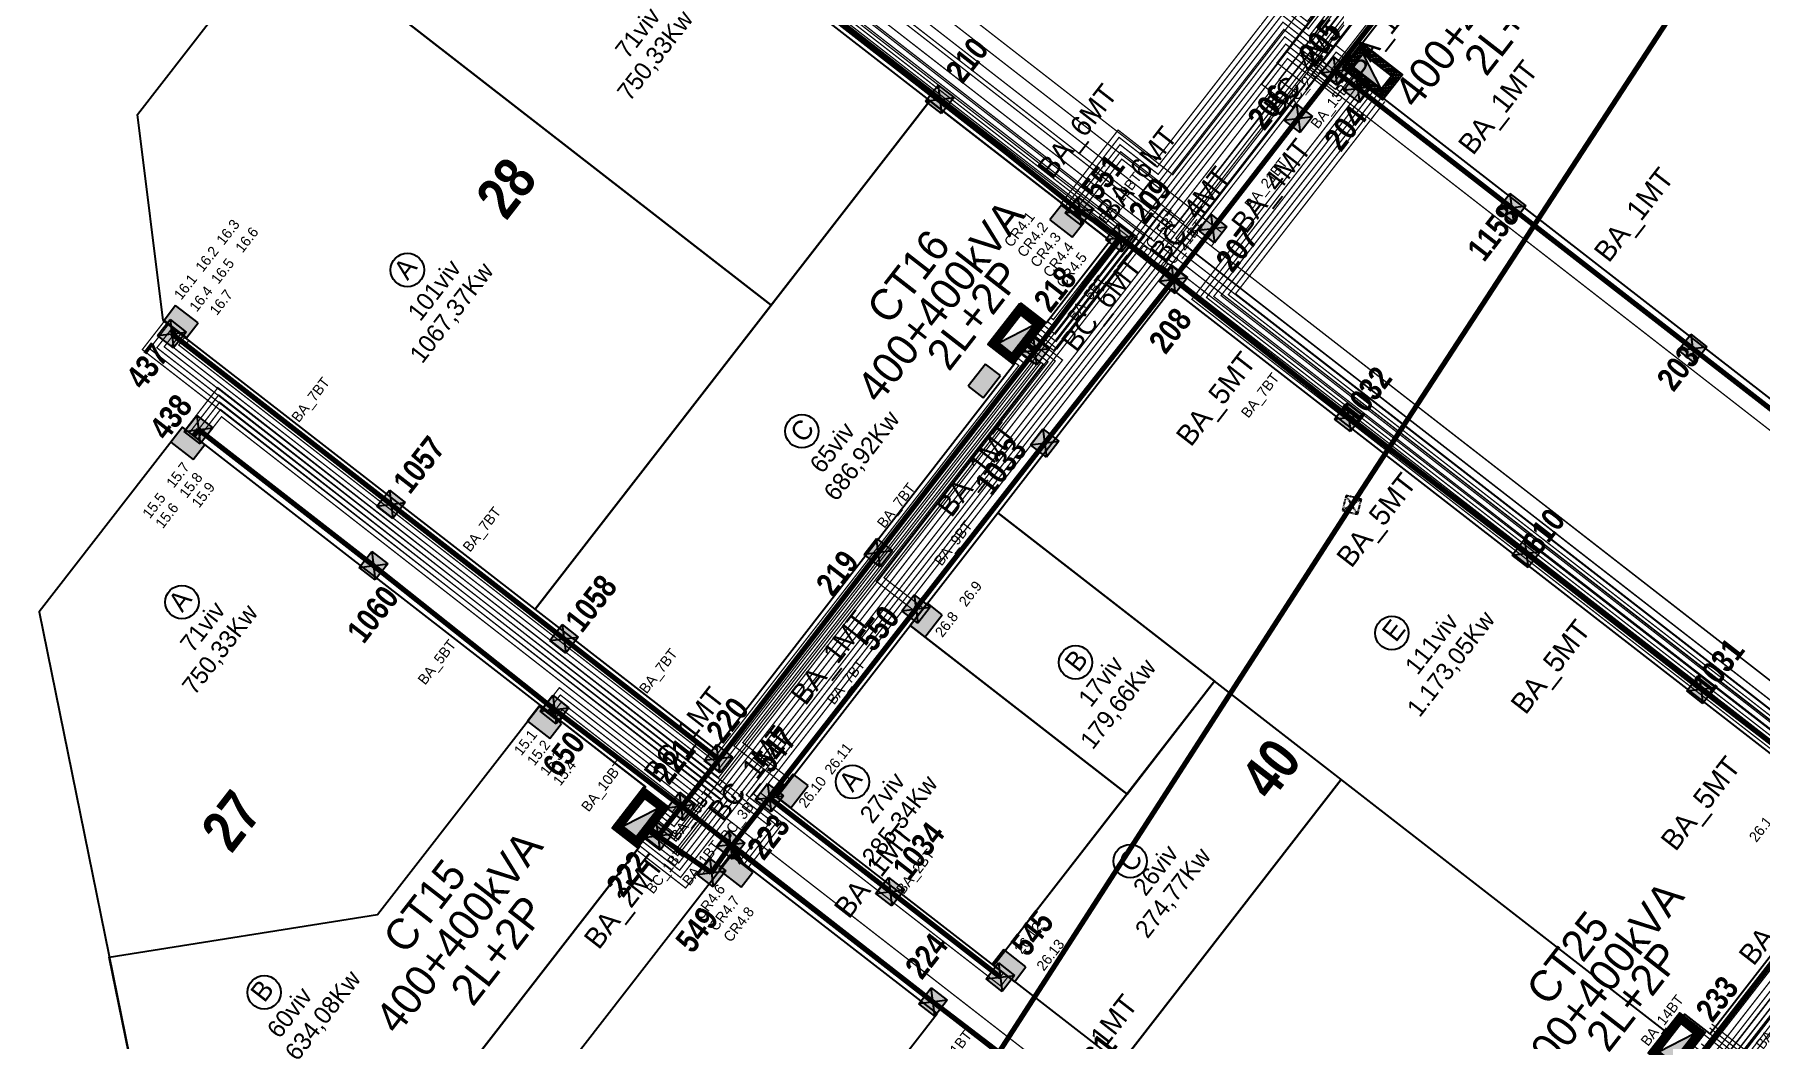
# Model space of a CAD drawing. Header units: metres. Extents: x 750363 to 753809, y 4417932 to 4421953.
# Drawn here: x 752483 to 752815.5, y 4419870.3 to 4420063.9 of the extents above; entities that cross this region are included whole.
import ezdxf
from ezdxf.enums import TextEntityAlignment as Align

# ---------------------------------------------------------------- set-up
doc = ezdxf.new("R2010")
doc.units = ezdxf.units.M
for name, pattern in [('RAYITAS', [0.375, 0.25, -0.125]), ('TRAZO_Y_PUNTO', [25.4, 12.7, -6.35, 0, -6.35]), ('TRAZOS2', [9.525, 6.35, -3.175]), ('VALS2', [1.25, 0.625, -0.125, 0.125, -0.125, 0.125, -0.125])]:
    doc.linetypes.add(name, pattern=pattern)
for name, color, linetype in [('----1-verde oscuro', 104, 'Continuous'), ('----AMARILLO', 2, 'Continuous'), ('----CIANO', 150, 'Continuous'), ('--norte h4', 7, 'TRAZOS2'), ('0-LAMT_EXISTENTE', 20, 'VALS2'), ('0-MANZANAS', 10, 'Continuous'), ('0-REPARCELACION', 5, 'Continuous'), ('1-ANILLO-MT', 40, 'Continuous'), ('1-CONEXIÓN S.T.', 7, 'Continuous'), ('1-CT', 2, 'TRAZOS2'), ('1-CT-TXT', 3, 'TRAZOS2'), ('1-DESVIO-LINEA EXISTENTE', 210, 'Continuous'), ('1-LINEAS-MT', 7, 'Continuous'), ('2-ARQUETAS-CRUCE', 10, 'Continuous'), ('2-ARQUETAS-PASO', 170, 'Continuous'), ('2-ARQUETAS-TRAFO', 7, 'Continuous'), ('2-CARGAS-BT', 7, 'Continuous'), ('2-HORNACINAS', 7, 'Continuous'), ('2-HORNACINAS-TXT-SIMPLE', 2, 'Continuous'), ('2-LINEAS-BT', 10, 'Continuous'), ('2-TEXTO ZANJA-BT', 7, 'Continuous'), ('2-TEXTO ZANJA-MT', 7, 'Continuous'), ('2-TEXTO-ARQUETA-MT', 7, 'Continuous'), ('2-ZANJAS-BT', 170, 'Continuous'), ('2-ZANJAS-MT', 10, 'Continuous'), ('2-ZANJAS-MT-BT', 82, 'Continuous')]:
    doc.layers.add(name, color=color, linetype=linetype)
doc.styles.add('Century', font='GOTHIC.TTF')
doc.styles.add('Century_1_1000', font='GOTHIC.TTF', dxfattribs={"height": 2})
doc.styles.add('Century_1_2000', font='GOTHIC.TTF', dxfattribs={"height": 4})
doc.styles.add('Century_1_2500', font='GOTHIC.TTF', dxfattribs={"height": 6})
doc.styles.add('Urbanismo_1_1000', font='swisscb.ttf', dxfattribs={"height": 3})
doc.styles.add('Urbanismo_1_2500', font='swisscb.ttf', dxfattribs={"height": 8})

# ---------------------------------------------------------------- blocks, each defined once
blk = doc.blocks.new('ct')
at = {"linetype": 'Continuous'}
h = blk.add_hatch(dxfattribs=at)
h.set_pattern_fill('ANSI31', color=253, scale=0.1, angle=-142.1201, style=0)
h.set_pattern_definition([(45, (0, -5e-10), (-0.2245064, 0.2245064), [])])
h.paths.add_polyline_path([(-1183.13, 162.26), (-1193.03, 162.26), (-1193.03, 156.06), (-1183.13, 156.06)])
h.paths.add_polyline_path([(-1184.63, 160.76), (-1184.63, 157.56), (-1191.53, 157.56), (-1191.53, 160.76)], flags=16)
blk.add_hatch(color=80, dxfattribs=at).paths.add_polyline_path([(-1191.53, 160.76), (-1191.53, 157.56), (-1184.63, 157.56)])
at = {"color": 80, "linetype": 'Continuous'}
blk.add_line((-1184.63, 157.56), (-1191.53, 160.76), dxfattribs=at)
at = {"color": 5, "linetype": 'Continuous'}
blk.add_lwpolyline([(-1193.03, 156.06), (-1183.13, 156.06), (-1183.13, 162.26), (-1193.03, 162.26)], close=True, dxfattribs=at)
at = {"color": 6, "linetype": 'Continuous'}
blk.add_lwpolyline([(-1191.53, 157.56), (-1184.63, 157.56), (-1184.63, 160.76), (-1191.53, 160.76)], close=True, dxfattribs=at)
blk = doc.blocks.new('PM')
at = {"color": 192}
for p, q in [((1.5, 1.5), (-1.5, -1.5)), ((-1.5, 1.5), (1.5, -1.5))]:
    blk.add_line(p, q, dxfattribs=at)
blk.add_lwpolyline([(-1.5, -1.5), (1.5, -1.5), (1.5, 1.5), (-1.5, 1.5)], close=True, dxfattribs=at)
blk = doc.blocks.new('HORNACINA')
at = {"layer": '--norte h4'}
blk.add_hatch(color=141, dxfattribs=at).paths.add_polyline_path([(-3.63, 2.72), (-3.63, -2.72), (0, -2.72), (0, 2.72)])
at = {"layer": '--norte h4', "color": 5}
blk.add_lwpolyline([(-3.63, 2.72), (-3.63, -2.72), (0, -2.72), (0, 2.72)], close=True, dxfattribs=at)
blk = doc.blocks.new('Arqueta 001')
h = blk.add_hatch(color=255)
h.dxf.hatch_style = 1
h.paths.add_polyline_path([(-1.95, 1.95), (0, 0), (1.95, 1.95)])
h.paths.add_polyline_path([(0, 0), (-1.95, -1.95), (1.95, -1.95)])
h = blk.add_hatch(color=256)
h.dxf.hatch_style = 1
h.paths.add_polyline_path([(0, 0), (-1.95, 1.95), (-1.95, -1.95)])
h.paths.add_polyline_path([(1.95, -1.95), (1.95, 1.95), (0, 0)])
h = blk.add_hatch(color=256)
h.dxf.hatch_style = 1
h.paths.add_polyline_path([(1.95, 1.95), (-1.95, 1.95), (0, 0)])
h.paths.add_polyline_path([(0, 0), (-1.95, -1.95), (1.95, -1.95)])
for p, q in [((-1.95, 1.95), (1.95, 1.95)), ((-1.95, -1.95), (-1.95, 1.95)), ((-1.95, 1.95), (1.95, -1.95)), ((1.95, 1.95), (-1.95, -1.95)), ((1.95, 1.95), (1.95, -1.95)), ((1.95, -1.95), (-1.95, -1.95))]:
    blk.add_line(p, q)

msp = doc.modelspace()

# ---------------------------------------------------------------- linework, layer by layer
at = {"layer": '----1-verde oscuro', "const_width": 0.25, "elevation": 1.34}
msp.add_lwpolyline([(752804.11, 4419869.45), (752804.88, 4419868.85), (752867.15, 4419948.92), (752729.07, 4420056.29), (752837.75, 4420196.05), (752842.12, 4420192.66), (752840.53, 4420190.62)], dxfattribs=at)
at = {"layer": '----1-verde oscuro', "elevation": 1.34}
for points in [[(752839.67, 4420191.28, 0.25, 0.25, 0), (752840.28, 4420192.07, 0.25, 0.25, 0), (752838.72, 4420193.27, 0.25, 0.25, 0), (752732.84, 4420057.11, 0.25, 0.25, 0), (752737.22, 4420053.7, 0.25, 0.25, 0), (752738.63, 4420055.51, 0, 0, 0)], [(752870.32, 4419954.59, 0.25, 0.25, 0), (752871.08, 4419954, 0.25, 0.25, 0), (752868.95, 4419951.27, 0.25, 0.25, 0), (752738.86, 4420052.43, 0.25, 0.25, 0), (752740.21, 4420054.16, 0, 0, 0)]]:
    msp.add_lwpolyline(points, format="xyseb", dxfattribs=at)
at = {"layer": '----AMARILLO', "const_width": 0.25, "elevation": 1.34}
for points in [[(752229, 4420415.2), (752233.3, 4420411.86), (752223.54, 4420399.31), (752317.5, 4420326.25), (752315.63, 4420323.84), (752554.53, 4420138.08), (752559.33, 4420144.26), (752711.75, 4420025.74), (752709.71, 4420023.11), (752850.24, 4419913.84), (752786.39, 4419831.72), (752784.73, 4419833.01), (752493.39, 4419458.34), (752494.63, 4419457.38), (752402.21, 4419338.53), (752312.18, 4419408.54), (752318.14, 4419416.21)], [(752230.85, 4420417.57), (752237.51, 4420412.39), (752227.75, 4420399.84), (752321.71, 4420326.77), (752319.84, 4420324.37), (752554, 4420142.29), (752558.81, 4420148.47), (752702.29, 4420036.89), (752834.33, 4420206.7), (752849.76, 4420194.7), (752844.3, 4420187.68)]]:
    msp.add_lwpolyline(points, dxfattribs=at)
at = {"layer": '----CIANO', "const_width": 0.25, "elevation": 1.34}
for points in [[(752843.39, 4420188.39), (752847.72, 4420193.96), (752835.44, 4420203.52), (752719.42, 4420054.31), (752723.01, 4420051.52), (752704.49, 4420027.7), (752559.8, 4420140.22), (752555.06, 4420134.12), (752309.65, 4420324.95), (752335.52, 4420358.22), (752337.84, 4420356.42), (752450, 4420500.65), (752404.23, 4420536.25), (752408.51, 4420541.75)], [(751863.85, 4419769.47), (751858.79, 4419762.96), (751873.11, 4419751.83), (751960.59, 4419864.32), (751958.67, 4419865.82), (752150.67, 4420112.73), (752148.93, 4420114.09), (752228.42, 4420216.32), (752226.41, 4420217.89), (752307.99, 4420322.82), (752555.56, 4420130.32), (752560.26, 4420136.37), (752702.81, 4420025.53), (752700.55, 4420022.62), (752843.37, 4419911.56), (752786.18, 4419838), (752784.97, 4419838.94), (752487.92, 4419456.93), (752489.23, 4419455.9), (752402.1, 4419343.85), (752316.15, 4419410.68), (752319.58, 4419415.09)], [(752318.83, 4419415.67), (752314.2, 4419409.71), (752402.3, 4419341.2), (752492.01, 4419456.57), (752490.61, 4419457.66), (752784.91, 4419836.15), (752786.39, 4419835), (752846.87, 4419912.78), (752704.19, 4420023.72), (752726.45, 4420052.34), (752722.76, 4420055.21), (752836.13, 4420201.01), (752845.71, 4420193.57), (752842.33, 4420189.22)]]:
    msp.add_lwpolyline(points, dxfattribs=at)
at = {"layer": '0-LAMT_EXISTENTE', "color": 31, "linetype": 'TRAZO_Y_PUNTO', "ltscale": 0.5, "const_width": 1, "elevation": 1.34}
msp.add_lwpolyline([(753045.11, 4420419.53), (752998.2, 4420375.82), (752921.51, 4420256.68), (752823.67, 4420106.48), (752736.8, 4419973.28), (752651.04, 4419840.28), (752555.64, 4419693.8), (752481.48, 4419579.51), (752395.87, 4419447.82), (752322.72, 4419335.53), (752235.88, 4419201.16), (752155.11, 4419077.06), (752066.85, 4418911.37), (751999.41, 4418785), (751920.18, 4418635.76), (751935.75, 4418556.49)], dxfattribs=at)
at = {"layer": '0-REPARCELACION'}
for points in [[(752969.93, 4420082.65), (752962.11, 4420088.72), (752965.92, 4420093.62), (752847.3, 4420185.75), (752843.49, 4420180.86), (752835.67, 4420186.93), (752735.2, 4420057.57), (752864.56, 4419957.09), (752870.63, 4419964.91), (752875.53, 4419961.11)], [(752530.92, 4420084.75), (752561.49, 4420124.11), (752655.49, 4420051.1), (752624.91, 4420011.74)], [(752600.68, 4419918.94), (752511.46, 4419988.23), (752483.86, 4419952.69), (752506.77, 4419839.93), (752531.96, 4419820.36), (752599.5, 4419907.32), (752594.6, 4419911.12)], [(752710.35, 4419939.29), (752693.48, 4419917.57), (752651.68, 4419950.04), (752668.55, 4419971.76)], [(752693.48, 4419917.57), (752667.81, 4419884.52), (752626.01, 4419916.99), (752651.68, 4419950.04)], [(752710.35, 4419939.29), (752667.81, 4419884.52), (752692.2, 4419865.58), (752734.74, 4419920.35)], [(752656.91, 4419875.26), (752617.42, 4419905.93), (752543.81, 4419811.16), (752583.3, 4419780.49)]]:
    msp.add_lwpolyline(points, close=True, dxfattribs=at)
for points in [[(752507.77, 4420008.83), (752502.78, 4420048.52), (752530.92, 4420084.75), (752624.91, 4420011.74), (752579.42, 4419953.17), (752507.77, 4420008.83)], [(752655.49, 4420051.1), (752690.23, 4420024.12), (752677.96, 4420008.33), (752673.06, 4420012.13), (752666.99, 4420004.31), (752671.88, 4420000.51), (752614.16, 4419926.19), (752579.42, 4419953.17), (752655.49, 4420051.1)], [(752690.23, 4420024.12), (752655.49, 4420051.1)], [(752836.33, 4419910.64), (752805.84, 4419871.39), (752800.95, 4419875.19), (752797.91, 4419871.28), (752668.55, 4419971.76), (752702.07, 4420014.92), (752836.33, 4419910.64)], [(752693.48, 4419917.57), (752710.35, 4419939.29)], [(752531.96, 4419820.36), (752506.77, 4419839.93), (752497.37, 4419886.12), (752549.07, 4419894.39), (752580.38, 4419934.71), (752600.68, 4419918.94), (752594.6, 4419911.12), (752599.5, 4419907.32), (752531.96, 4419820.36)], [(752692.2, 4419865.58), (752760.27, 4419812.71), (752799.77, 4419863.57), (752794.88, 4419867.37), (752797.91, 4419871.28), (752734.74, 4419920.35), (752692.2, 4419865.58)]]:
    msp.add_lwpolyline(points, dxfattribs=at)
at = {"layer": '0-REPARCELACION', "color": 6}
for centre in [(752554.81, 4420018.53, -1.34), (752630.82, 4419987.46), (752511.38, 4419954.55), (752744.5, 4419948.59), (752683.55, 4419942.94), (752640.57, 4419919.9), (752694.08, 4419904.64, 1.34), (752527.22, 4419879.36, -1.34)]:
    msp.add_circle(centre, 3.22, dxfattribs=at)
at = {"layer": '1-ANILLO-MT'}
for points in [[(752145.53, 4420120.92, 0.25, 0.25, 0), (752143.96, 4420118.9, 0.25, 0.25, 0), (752150.17, 4420114.07, 0.25, 0.25, 0), (752315.79, 4420327.17, 0.25, 0.25, 0), (752314.44, 4420325.43, 0.25, 0.25, 0), (752315.79, 4420327.17, 0.25, 0.25, 0), (752702.59, 4420026.74, 0.25, 0.25, 0), (752838.01, 4420200.91, 0.25, 0.25, 0), (752845.17, 4420195.35, 0.25, 0.25, 0), (752841.13, 4420190.15, 0, 0, 0)], [(752391.27, 4419511.36, 0.25, 0.25, 0), (752396.21, 4419517.72, 0.25, 0.25, 0), (752482.45, 4419450.74, 0.25, 0.25, 0), (752842.74, 4419914.09, 0.25, 0.25, 0), (752704.5, 4420021.46, 0.25, 0.25, 0), (752316.32, 4420322.96, 0.25, 0.25, 0), (752150.7, 4420109.85, 0.25, 0.25, 0), (752140.42, 4420117.85, 0.25, 0.25, 0), (752143.84, 4420122.24, 0, 0, 0)]]:
    msp.add_lwpolyline(points, format="xyseb", dxfattribs=at)
at = {"layer": '1-ANILLO-MT', "const_width": 0.25}
msp.add_lwpolyline([(752839.95, 4420191.07), (752843.07, 4420195.08), (752838.25, 4420198.83), (752702.88, 4420024.62), (752846.95, 4419912.69), (752795.94, 4419846.47), (752799.64, 4419843.59)], dxfattribs=at)
at = {"layer": '1-CONEXIÓN S.T.', "color": 212, "const_width": 0.25}
for points in [[(751552.85, 4419764.7), (751578.54, 4419753.7), (751601.24, 4419742.79), (751619.08, 4419733.38), (751648.18, 4419716.9), (751655.62, 4419729.94), (751660.67, 4419727.11), (751673.11, 4419728.59), (751683.52, 4419727.09), (751686.09, 4419730.38), (751693.01, 4419725), (751775.94, 4419831.66), (751868.03, 4419760.06), (752308.79, 4420326.91), (752698.67, 4420024.09), (752837.72, 4420203.04), (752847.28, 4420195.61), (752842.31, 4420189.23)], [(752390.08, 4419512.28), (752395.95, 4419519.83), (752482.32, 4419452.74), (752838.95, 4419911.34), (752310.12, 4420322.08), (751868.74, 4419754.44), (751859.69, 4419761.48), (751854.9, 4419765.19), (751775.18, 4419827.18), (751693.33, 4419721.92), (751686.41, 4419727.3), (751684.44, 4419724.77), (751672.99, 4419726.42), (751660.1, 4419724.9), (751656.41, 4419726.97), (751648.96, 4419713.91), (751618.1, 4419731.52), (751600.29, 4419740.92), (751577.68, 4419751.79), (751552.07, 4419762.75)]]:
    msp.add_lwpolyline(points, dxfattribs=at)
at = {"layer": '1-CONEXIÓN S.T.', "color": 212}
msp.add_lwpolyline([(751552.46, 4419763.72, 0.25, 0.25, 0), (751578.11, 4419752.75, 0.25, 0.25, 0), (751600.76, 4419741.86, 0.25, 0.25, 0), (751618.59, 4419732.45, 0.25, 0.25, 0), (751648.62, 4419715.32, 0.25, 0.25, 0), (751656.06, 4419728.36, 0.25, 0.25, 0), (751660.43, 4419725.91, 0.25, 0.25, 0), (751673.1, 4419727.41, 0.25, 0.25, 0), (751684.03, 4419725.84, 0.25, 0.25, 0), (751686.29, 4419728.75, 0.25, 0.25, 0), (751693.14, 4419723.43, 0.25, 0.25, 0), (751775.56, 4419829.42, 0.25, 0.25, 0), (751856.27, 4419766.66, 0.25, 0.25, 0), (751860.14, 4419763.66, 0.25, 0.25, 0), (751868.38, 4419757.25, 0.25, 0.25, 0), (752309.46, 4420324.49, 0.25, 0.25, 0), (752697.98, 4420022.41, 0.25, 0.25, 0), (752841.82, 4419911.01, 0.25, 0.25, 0), (752791.49, 4419846.27, 0.25, 0.25, 0), (752797.59, 4419841.53, 0, 0, 0)], format="xyseb", dxfattribs=at)
at = {"layer": '1-DESVIO-LINEA EXISTENTE'}
msp.add_lwpolyline([(752396.01, 4419507.68, 0.25, 0.25, 0), (752397.23, 4419509.26, 0.25, 0.25, 0), (752480.47, 4419444.61, 0.25, 0.25, 0), (752487.58, 4419453.76, 0.25, 0.25, 0), (752487.58, 4419453.76, 0.25, 0.25, 0), (752564.8, 4419553.01, 0.25, 0.25, 0), (752787.63, 4419839.58, 0.25, 0.25, 0), (752787.55, 4419839.64, 0.25, 0.25, 0), (752843.5, 4419911.6, 0.25, 0.25, 0), (752702.22, 4420021.33, 0.25, 0.25, 0), (752727.8, 4420054.23, 0.25, 0.25, 0), (752722.37, 4420058.45, 0.25, 0.25, 0), (752836.74, 4420205.7, 0.25, 0.25, 0), (752849.38, 4420195.87, 0.25, 0.25, 0), (752843.5, 4420188.31, 0, 0, 0)], format="xyseb", dxfattribs=at)
at = {"layer": '1-LINEAS-MT', "color": 10, "const_width": 0.25}
for points in [[(752737.73, 4420055.2), (752736.97, 4420054.22), (752731.24, 4420058.67), (752838.51, 4420196.73), (752840.96, 4420194.82), (752838.76, 4420191.99)], [(752871.76, 4419956.45), (752872.66, 4419955.75), (752869.31, 4419951.43), (752739.24, 4420052.45), (752740.01, 4420053.43)]]:
    msp.add_lwpolyline(points, dxfattribs=at)
at = {"layer": '1-LINEAS-MT', "color": 140, "const_width": 0.25}
for points in [[(752675.78, 4420005.79), (752679.33, 4420003.03), (752700.49, 4420030.28), (752848, 4419915.7), (752808.34, 4419864.64), (752802.78, 4419868.96)], [(752602.58, 4419911.68), (752606.19, 4419908.87), (752677.3, 4420000.42), (752673.74, 4420003.18)], [(752601.35, 4419910.1), (752606.55, 4419906.07), (752613.52, 4419915.04), (752708.82, 4419841.02), (752581.97, 4419677.7), (752580.09, 4419679.16)]]:
    msp.add_lwpolyline(points, dxfattribs=at)
at = {"layer": '2-LINEAS-BT', "color": 170, "const_width": 0.25}
for points in [[(752680.65, 4420031.18), (752691.76, 4420045.49), (752699.12, 4420039.77), (752722.98, 4420070.48), (752728.22, 4420066.41), (752836.68, 4420206.88), (752854.36, 4420193.16), (752847.92, 4420184.87)], [(752681.44, 4420030.57), (752691.94, 4420044.08), (752699.3, 4420038.37), (752723.15, 4420069.08), (752728.4, 4420065), (752836.86, 4420205.48), (752852.95, 4420192.98), (752847.13, 4420185.49)], [(752682.23, 4420029.96), (752692.12, 4420042.68), (752699.48, 4420036.96), (752723.33, 4420067.67), (752728.58, 4420063.6), (752837.04, 4420204.07), (752851.55, 4420192.8), (752846.34, 4420186.1)], [(752682.98, 4420029.38), (752692.25, 4420041.31), (752699.65, 4420035.56), (752723.51, 4420066.27), (752728.75, 4420062.2), (752729.16, 4420062.71), (752837.22, 4420202.67), (752850.15, 4420192.63), (752845.55, 4420186.71)], [(752618.77, 4419904.51), (752624.29, 4419911.62), (752617.29, 4419917.06), (752729.95, 4420062.1), (752837.4, 4420201.26), (752848.74, 4420192.45), (752844.76, 4420187.33)], [(752619.56, 4419903.89), (752625.7, 4419911.79), (752618.69, 4419917.23), (752730.74, 4420061.49), (752837.58, 4420199.86), (752847.34, 4420192.28), (752843.97, 4420187.94)], [(752683.8, 4420028.74), (752692.46, 4420039.88), (752699.83, 4420034.16), (752723.68, 4420064.87), (752728.93, 4420060.79), (752729.95, 4420062.1), (752837.4, 4420201.26), (752848.74, 4420192.45), (752844.76, 4420187.33)], [(752843.18, 4420188.56), (752845.93, 4420192.1), (752837.75, 4420198.45), (752731.53, 4420060.88), (752620.09, 4419917.41), (752627.12, 4419911.95), (752620.37, 4419903.26)], [(752802.74, 4419847.55), (752799.58, 4419850.01), (752875.63, 4419947.92), (752869.08, 4419953)], [(752867.85, 4419951.42), (752872.82, 4419947.57), (752796.77, 4419849.65), (752801.51, 4419845.97)], [(752802.12, 4419846.76), (752798.17, 4419849.83), (752874.22, 4419947.74), (752868.47, 4419952.21)]]:
    msp.add_lwpolyline(points, dxfattribs=at)
at = {"layer": '2-LINEAS-BT', "color": 30, "const_width": 0.25}
for points in [[(752561.68, 4420123.59), (752564.81, 4420127.63), (752696.86, 4420025.07), (752679.99, 4420003.35), (752676.18, 4420006.31)], [(752562.47, 4420122.98), (752564.99, 4420126.22), (752695.45, 4420024.89), (752679.81, 4420004.75), (752676.79, 4420007.1)], [(752563.26, 4420122.36), (752565.17, 4420124.82), (752694.05, 4420024.72), (752679.63, 4420006.16), (752677.41, 4420007.89)], [(752564, 4420121.79), (752565.29, 4420123.46), (752692.65, 4420024.54), (752679.46, 4420007.56), (752678.02, 4420008.68)], [(752564.86, 4420121.12), (752565.54, 4420122), (752691.24, 4420024.37), (752679.28, 4420008.96), (752678.63, 4420009.47)], [(752675.52, 4420005.47), (752681.05, 4420001.17), (752615.31, 4419916.54), (752503.74, 4420003.2), (752508.07, 4420008.77)], [(752508.86, 4420008.16), (752505.14, 4420003.37), (752615.14, 4419917.94), (752679.65, 4420001), (752674.91, 4420004.68)], [(752674.3, 4420003.89), (752678.25, 4420000.82), (752614.96, 4419919.34), (752506.54, 4420003.55), (752509.65, 4420007.54)], [(752510.44, 4420006.93), (752507.95, 4420003.73), (752614.78, 4419920.75), (752676.84, 4420000.65), (752673.68, 4420003.1)], [(752673.07, 4420002.31), (752675.44, 4420000.47), (752614.61, 4419922.15), (752509.35, 4420003.9), (752511.22, 4420006.32)], [(752512.01, 4420005.7), (752510.75, 4420004.08), (752614.43, 4419923.55), (752674.04, 4420000.29), (752672.46, 4420001.52)], [(752671.84, 4420000.73), (752672.63, 4420000.12), (752614.26, 4419924.96), (752512.16, 4420004.26), (752512.8, 4420005.09)]]:
    msp.add_lwpolyline(points, dxfattribs=at)
at = {"layer": '2-LINEAS-BT', "color": 95, "const_width": 0.25}
for points in [[(752627.49, 4419919.28), (752617.73, 4419926.86), (752723.86, 4420063.46), (752733.26, 4420056.17), (752734.47, 4420057.73)], [(752628.43, 4419920.51), (752619.45, 4419927.47), (752724.04, 4420062.06), (752733.43, 4420054.76), (752735.26, 4420057.12)], [(752736.6, 4420059.58), (752733.58, 4420061.91), (752732.32, 4420060.27), (752621.5, 4419917.59), (752669.15, 4419880.57), (752670.54, 4419882.36)], [(752735.99, 4420058.79), (752733.76, 4420060.5), (752733.11, 4420059.65), (752622.9, 4419917.76), (752668.85, 4419882.07), (752669.63, 4419883.06)], [(752653.35, 4419952.19), (752645.16, 4419958.55), (752724.21, 4420060.66), (752733.61, 4420053.36), (752736.05, 4420056.51)], [(752654.06, 4419953.49), (752646.65, 4419959.24), (752724.39, 4420059.26), (752733.78, 4420051.96), (752736.84, 4420055.89)], [(752832.81, 4419906.1), (752833.6, 4419905.49), (752837.61, 4419910.65), (752705.97, 4420012.89), (752734.14, 4420049.15), (752734.14, 4420049.15), (752738.42, 4420054.67)], [(752832.2, 4419905.32), (752833.77, 4419904.09), (752839.01, 4419910.83), (752707.38, 4420013.07), (752734.31, 4420047.75), (752734.31, 4420047.75), (752739.21, 4420054.05)], [(752831.58, 4419904.53), (752833.95, 4419902.69), (752840.41, 4419911), (752708.78, 4420013.24), (752734.49, 4420046.34), (752734.49, 4420046.34), (752740, 4420053.44)], [(752830.97, 4419903.74), (752834.13, 4419901.28), (752841.82, 4419911.18), (752710.18, 4420013.42), (752734.67, 4420044.94), (752734.67, 4420044.94), (752740.79, 4420052.83)], [(752830.35, 4419902.95), (752834.3, 4419899.88), (752843.22, 4419911.36), (752711.59, 4420013.6), (752734.84, 4420043.54), (752734.84, 4420043.54), (752741.58, 4420052.21)], [(752829.74, 4419902.16), (752834.48, 4419898.48), (752844.62, 4419911.53), (752712.99, 4420013.77), (752735.02, 4420042.13), (752735.02, 4420042.13), (752742.37, 4420051.6)], [(752829.13, 4419901.37), (752834.66, 4419897.07), (752846.03, 4419911.71), (752714.39, 4420013.95), (752735.2, 4420040.73), (752735.2, 4420040.73), (752743.16, 4420050.99)]]:
    msp.add_lwpolyline(points, dxfattribs=at)
at = {"layer": '2-LINEAS-BT', "const_width": 0.25}
for points in [[(752512.02, 4419987.79), (752518.3, 4419995.87), (752619.45, 4419916.93), (752607.45, 4419901.49), (752599.49, 4419907.67)], [(752512.81, 4419987.18), (752518.47, 4419994.47), (752618.05, 4419916.76), (752607.27, 4419902.89), (752600.1, 4419908.46)], [(752513.6, 4419986.57), (752518.65, 4419993.07), (752616.64, 4419916.58), (752607.1, 4419904.29), (752600.71, 4419909.25)], [(752514.39, 4419985.95), (752518.82, 4419991.66), (752615.24, 4419916.41), (752606.92, 4419905.7), (752601.33, 4419910.04)], [(752515.18, 4419985.34), (752519, 4419990.26), (752613.84, 4419916.23), (752606.74, 4419907.1), (752601.94, 4419910.83)], [(752580.89, 4419933.93), (752584.1, 4419938.06), (752612.43, 4419916.05), (752606.57, 4419908.5), (752602.55, 4419911.62)], [(752581.68, 4419933.32), (752584.28, 4419936.66), (752611.03, 4419915.88), (752606.39, 4419909.91), (752603.17, 4419912.41)], [(752582.47, 4419932.7), (752584.45, 4419935.25), (752609.63, 4419915.7), (752606.22, 4419911.31), (752603.78, 4419913.2)], [(752583.26, 4419932.09), (752584.63, 4419933.85), (752608.22, 4419915.52), (752606.04, 4419912.71), (752604.39, 4419913.99)], [(752584.05, 4419931.48), (752584.81, 4419932.45), (752606.82, 4419915.35), (752605.86, 4419914.12), (752605.01, 4419914.78)], [(752701.96, 4419839.89), (752702.72, 4419840.86), (752615.51, 4419908.6), (752608.42, 4419899.47), (752598.87, 4419906.88)], [(752774.91, 4419812.2), (752773.53, 4419813.27), (752814.76, 4419866.55), (752806.12, 4419873.26)], [(752804.58, 4419871.28), (752810.85, 4419866.41), (752685.44, 4419704.93), (752689.37, 4419701.87)], [(752734.02, 4419759.35), (752730.87, 4419761.79), (752812.14, 4419866.43), (752805.08, 4419871.91)], [(752805.72, 4419872.52), (752813.57, 4419866.42), (752772.12, 4419813.1), (752774.3, 4419811.41)]]:
    msp.add_lwpolyline(points, dxfattribs=at)
at = {"layer": '2-ZANJAS-BT', "const_width": 1}
for points in [[(752737.92, 4420053.52), (752738.86, 4420054.73)], [(752684.32, 4420029.91), (752683.56, 4420028.93)], [(752675.77, 4420002.97), (752692.1, 4420024.75)], [(752677.62, 4419985.18), (752702.44, 4420016.71)], [(752509.42, 4420006.24), (752510.11, 4420007.14)], [(752551.68, 4419973.37), (752509.42, 4420006.24)], [(752675.77, 4420002.97), (752674.41, 4420004.03)], [(752514.57, 4419987.79), (752513.61, 4419986.56)], [(752548.29, 4419961.56), (752514.57, 4419987.79)], [(752652.74, 4419953.25), (752677.62, 4419985.18)], [(752585, 4419947.47), (752551.68, 4419973.37)], [(752583.16, 4419933.85), (752548.29, 4419961.56)], [(752652.81, 4419953.24), (752624.53, 4419916.92)], [(752585, 4419947.47), (752614.71, 4419924.36)], [(752583.16, 4419933.85), (752582.34, 4419932.8)], [(752583.16, 4419933.85), (752607.58, 4419915.18)], [(752624.53, 4419916.92), (752627.49, 4419919.28)], [(752647.83, 4419898.8), (752624.53, 4419916.87)], [(752603.15, 4419909.48), (752601.84, 4419910.73)], [(752613.41, 4419902.4), (752617.12, 4419907.78)], [(752617.58, 4419907.55), (752617.12, 4419907.78)], [(752617.12, 4419907.78), (752619.19, 4419904.18)], [(752656.07, 4419877.52), (752617.58, 4419907.55)], [(752669.06, 4419882.29), (752647.87, 4419898.77)]]:
    msp.add_lwpolyline(points, dxfattribs=at)
at = {"layer": '2-ZANJAS-BT', "linetype": 'RAYITAS', "ltscale": 4, "const_width": 1}
for points in [[(752616.95, 4419907.1), (752624.53, 4419916.87)], [(752613.41, 4419902.4), (752603.15, 4419909.48)]]:
    msp.add_lwpolyline(points, dxfattribs=at)
at = {"layer": '2-ZANJAS-MT', "const_width": 1}
for points in [[(752767.57, 4420030.52), (752737.91, 4420053.56)], [(752684.32, 4420029.91), (752683.56, 4420028.93)], [(752767.54, 4420030.52), (752802.45, 4420003.41)], [(752675.77, 4420002.97), (752674.41, 4420004.03)], [(752835.93, 4419977.41), (752802.45, 4420003.41)], [(752603.31, 4419909.36), (752601.74, 4419910.58)], [(752656.07, 4419877.52), (752617.12, 4419907.78)], [(752803.42, 4419866.67), (752831.93, 4419903.37)]]:
    msp.add_lwpolyline(points, dxfattribs=at)
at = {"layer": '2-ZANJAS-MT', "linetype": 'RAYITAS', "ltscale": 4, "const_width": 1}
for points in [[(752607.69, 4419915.2), (752615, 4419924.4)], [(752617.12, 4419907.78), (752607.69, 4419915.2)]]:
    msp.add_lwpolyline(points, dxfattribs=at)
at = {"layer": '2-ZANJAS-MT-BT', "const_width": 1}
for points in [[(752733.57, 4420056.89), (752759.78, 4420090.63)], [(752617.73, 4420082.3), (752657.4, 4420051.4)], [(752737.92, 4420053.52), (752733.57, 4420056.89)], [(752657.4, 4420051.4), (752684.32, 4420029.91)], [(752709.99, 4420026.52), (752726.47, 4420047.8)], [(752692.1, 4420024.75), (752684.32, 4420029.91)], [(752736.2, 4419990.14), (752702.39, 4420016.81)], [(752645.56, 4419964.08), (752675.77, 4420002.97)], [(752770.41, 4419963.92), (752736.2, 4419990.14)], [(752804.08, 4419937.77), (752770.41, 4419963.92)], [(752838.3, 4419911.54), (752804.08, 4419937.77)], [(752607.58, 4419915.18), (752603.15, 4419909.48)], [(752681.25, 4419858.29), (752656.07, 4419877.52)]]:
    msp.add_lwpolyline(points, dxfattribs=at)
at = {"layer": '2-ZANJAS-MT-BT', "linetype": 'RAYITAS', "ltscale": 4, "const_width": 1}
for points in [[(752726.47, 4420047.8), (752733.57, 4420056.89)], [(752702.4, 4420016.74), (752709.99, 4420026.52)], [(752702.23, 4420016.77), (752692.1, 4420024.75)]]:
    msp.add_lwpolyline(points, dxfattribs=at)
at = {"layer": '2-ZANJAS-MT-BT', "const_width": 1, "elevation": 1.34}
msp.add_lwpolyline([(752615, 4419924.4), (752645.56, 4419964.08)], dxfattribs=at)

# ---------------------------------------------------------------- block references
at = {"layer": '0-LAMT_EXISTENTE', "rotation": 255.9200329694507}
msp.add_blockref('PM', (752736.8, 4419973.28, 1.34), dxfattribs=at)
at = {"layer": '1-CT'}
for p, rotation in [((753580.92, 4419201.86, 1.34), 322.1318596409652), ((753527.1, 4420846.38, 1.34), 52.13185960469871), ((753527.1, 4420846.38, 1.34), 52.13185960469871), ((753454.67, 4420753.23, 1.34), 52.13185960469871), ((753454.67, 4420753.23, 1.34), 52.13185960469871), ((753654.33, 4420709.83, 1.34), 52.13185966903457)]:
    msp.add_blockref('ct', p, dxfattribs=dict(at, rotation=rotation))
at = {"layer": '2-ARQUETAS-CRUCE'}
for p, rotation in [((752733.58, 4420056.89), 52.16329557934349), ((752692.1, 4420024.75), 52.16329557934349), ((752702.4, 4420016.74), 52.16329557934349), ((752614.71, 4419924.36), 232.1318596168665), ((752607.58, 4419915.18), 232.1318596168665), ((752603.15, 4419909.48), 232.1318596168665), ((752617.12, 4419907.78), 232.1318596168665), ((752613.41, 4419902.4), 52.16329557651889)]:
    msp.add_blockref('Arqueta 001', p, dxfattribs=dict(at, rotation=rotation))
at = {"layer": '2-ARQUETAS-PASO'}
for p, rotation in [((752657.4, 4420051.4), 52.16329557934349), ((752726.48, 4420047.74), 52.16329557934349), ((752684.32, 4420029.91), 52.16329557651889), ((752767.57, 4420030.52), 52.16329557934349), ((752709.99, 4420026.52), 52.16329557934349), ((752509.42, 4420006.24), 52.16329557651889), ((752802.45, 4420003.4), 52.16329557934349), ((752736.2, 4419990.14), 52.16329557934349), ((752514.57, 4419987.79), 52.16329557651889), ((752677.62, 4419985.18), 52.16329557651889), ((752551.68, 4419973.37), 52.16329557651889), ((752645.56, 4419964.08), 232.1318596168665), ((752770.41, 4419963.92), 52.16329557934349), ((752548.29, 4419961.56), 52.16329557651889), ((752652.81, 4419953.24), 52.16329557651889), ((752585, 4419947.47), 52.16329557651889), ((752804.08, 4419937.77), 52.16329557934349), ((752583.16, 4419933.85), 52.16329557651889), ((752624.53, 4419916.87), 52.16329557651889), ((752647.83, 4419898.77), 52.16329557651889), ((752669.06, 4419882.29), 52.16329557651889), ((752656.07, 4419877.52), 232.1318596168665)]:
    msp.add_blockref('Arqueta 001', p, dxfattribs=dict(at, rotation=rotation))
at = {"layer": '2-ARQUETAS-TRAFO'}
for p, rotation in [((752737.92, 4420053.52), 52.16329557934349), ((752675.77, 4420002.97), 232.1318596168665)]:
    msp.add_blockref('Arqueta 001', p, dxfattribs=dict(at, rotation=rotation))
at = {"layer": '2-HORNACINAS'}
for p, rotation in [((752680.75, 4420026.51), 232.1262165955487), ((752512.32, 4420010.02), 52.46795820728372), ((752667.42, 4419996.04, 1.34), 322.1262165978481), ((752511.38, 4419983.7), 232.1262165960609), ((752656.21, 4419949.96), 322.1262165978481), ((752580.12, 4419929.94), 232.1262165960609), ((752630.36, 4419917.05), 322.1262165978481), ((752616.97, 4419901.31), 232.1262165960609), ((752669.63, 4419883.06), 232.1262165960609)]:
    msp.add_blockref('HORNACINA', p, dxfattribs=dict(at, rotation=rotation))

# ---------------------------------------------------------------- texts
at = {"layer": '0-MANZANAS', "char_height": 8, "attachment_point": 1, "rotation": 52.1633, "style": 'Urbanismo_1_2500'}
for s, insert in [('\\pxqc;28', (752562.07, 4420025.74, 1.34)), ('\\pxqc;40', (752709.38, 4419913.85, 1.34)), ('\\pxqc;27', (752509.13, 4419903.8, 1.34))]:
    msp.add_mtext_dynamic_manual_height_columns(s, width=28.0708, gutter_width=40, heights=[0], dxfattribs=dict(at, insert=insert))
at = {"layer": '0-REPARCELACION', "color": 3, "char_height": 3.75, "width": 7.0666, "attachment_point": 1, "rotation": 52.1633, "style": 'Century'}
for s, insert in [('A', (752551.89, 4420018.67, -1.34)), ('C', (752628.27, 4419987.33)), ('A', (752508.47, 4419954.7)), ('E', (752742.32, 4419948.93)), ('B', (752681.16, 4419943.11)), ('A', (752637.65, 4419920.05)), ('C', (752691.53, 4419904.51, 1.34)), ('B', (752524.3, 4419879.51, -1.34))]:
    msp.add_mtext(s, dxfattribs=dict(at, insert=insert))
at = {"layer": '1-CT-TXT', "color": 5, "style": 'Century_1_2500'}
for s, p in [('400+400kVA', (752763.38, 4420067.56, 1.34)), ('2L+2P', (752769.86, 4420064.84, 1.34)), ('400+400kVA', (752659.87, 4420010.75, 1.34)), ('CT16', (752653.68, 4420015.43, 1.34)), ('2L+2P', (752666.35, 4420008.03, 1.34)), ('400+400kVA', (752567.06, 4419889.19, 1.34)), ('CT15', (752560.48, 4419894.16, 1.34)), ('400+400kVA', (752786.93, 4419879.49, 1.34)), ('2L+2P', (752574.61, 4419885.64, 1.34)), ('CT25', (752780.74, 4419884.17, 1.34)), ('2L+2P', (752793.4, 4419876.77, 1.34))]:
    msp.add_text(s, height=6, rotation=52.1319, dxfattribs=at).set_placement(p, align=Align.CENTER)
at = {"layer": '2-CARGAS-BT', "color": 5, "char_height": 3.4, "attachment_point": 1, "rotation": 52.1633, "style": 'Century'}
for s, insert, width in [('71viv', (752594.59, 4420061.08), 7.0666), ('750,33Kw', (752594.97, 4420052.94), 7.0666), ('101viv', (752554.61, 4420010.53, -1.34), 7.0666), ('1067,37Kw', (752554.98, 4420002.39, -1.34), 7.0666), ('  686,92Kw', (752633.22, 4419973.85), 23.4885), ('65viv', (752632.08, 4419981.2), 7.0666), ('71viv', (752510.75, 4419946.67), 7.0666), ('750,33Kw', (752511.13, 4419938.52), 7.0666), ('1.173,05Kw', (752747.15, 4419934.25), 7.0666), ('111viv', (752746.77, 4419942.39), 7.0666), ('17viv', (752683.81, 4419936.16), 7.0666), ('179,66Kw', (752684.18, 4419928.02), 7.0666), ('27viv', (752641.72, 4419913.74), 7.0666), ('285,34Kw', (752642.1, 4419905.6), 7.0666), ('26viv', (752694.37, 4419899.78, 1.34), 7.0666), ('274,77Kw', (752694.74, 4419891.64, 1.34), 7.0666), ('  634,08Kw', (752529.39, 4419866.02, -1.34), 23.9722), ('60viv', (752527.5, 4419872.35, -1.34), 7.0666)]:
    msp.add_mtext(s, dxfattribs=dict(at, insert=insert, width=width))
at = {"layer": '2-HORNACINAS-TXT-SIMPLE', "char_height": 2, "attachment_point": 1, "rotation": 52.1633, "style": 'Century_1_1000'}
for s, insert in [('\\pxql;CR4.1', (752669.62, 4420023.98, 1.34)), ('\\pxql;16.3', (752517.86, 4420024.41, 1.34)), ('\\pxql;16.6', (752521.48, 4420022.92, 1.34)), ('\\pxql;CR4.2', (752672.14, 4420022.02, 1.34)), ('\\pxql;16.2', (752513.82, 4420019.21, 1.34)), ('\\pxql;CR4.3', (752674.66, 4420020.07, 1.34)), ('\\pxql;CR4.4', (752677.12, 4420018.15, 1.34)), ('\\pxql;16.5', (752516.81, 4420016.89, 1.34)), ('\\pxql;CR4.5', (752679.67, 4420016.17, 1.34)), ('\\pxql;16.1', (752509.66, 4420013.85, 1.34)), ('\\pxql;16.4', (752512.65, 4420011.54, 1.34)), ('\\pxql;16.7', (752516.53, 4420010.87, 1.34)), ('\\pxql;15.7', (752508.21, 4419977.6, 1.34)), ('\\pxql;15.8', (752510.72, 4419975.65, 1.34)), ('\\pxql;15.9', (752513.1, 4419973.77, 1.34)), ('\\pxql;15.5', (752503.61, 4419971.71, 1.34)), ('\\pxql;15.6', (752506.1, 4419969.78, 1.34)), ('\\pxql;26.9', (752660.89, 4419954.73, 1.34)), ('\\pxql;26.8', (752656.31, 4419948.83, 1.34)), ('\\pxql;15.1', (752575.18, 4419926.05, 1.34)), ('\\pxql;15.2', (752577.7, 4419924.09, 1.34)), ('\\pxql;26.11', (752635.01, 4419922.38)), ('\\pxql;15.3', (752580.22, 4419922.14, 1.34)), ('\\pxql;15.4', (752582.69, 4419920.22, 1.34)), ('\\pxql;26.10', (752630, 4419915.93)), ('\\pxql;26.1', (752813.15, 4419909.36, 1.34)), ('\\pxql;CR4.6', (752609.95, 4419894.44, 1.34)), ('\\pxql;CR4.7', (752612.77, 4419892.24, 1.34)), ('\\pxql;CR4.8', (752615.54, 4419890.09, 1.34)), ('\\pxql;26.12', (752671.65, 4419887.82, 1.34)), ('\\pxql;26.13', (752675.86, 4419884.55, 1.34))]:
    msp.add_mtext_dynamic_manual_height_columns(s, width=24.5045, gutter_width=30, heights=[0], dxfattribs=dict(at, insert=insert))
at = {"layer": '2-TEXTO ZANJA-BT', "char_height": 2, "attachment_point": 1, "rotation": 52.1633, "style": 'Century_1_1000'}
for s, width, insert in [('BC_21BT', 10.6762, (752723.65, 4420050.82, -1.34)), ('BA_13BT', 10.6762, (752728.68, 4420046.81, -2.68)), ('BA_21BT', 10.6762, (752715.96, 4420031.29, -2.68)), ('BA_10BT', 10.6762, (752687.83, 4420028.55)), ('BC_5BT', 10.6762, (752695.78, 4420022.22)), ('BC_21BT', 10.6762, (752699.79, 4420019.25, -1.34)), ('BA_5BT', 10.6762, (752681.85, 4420009.83, 1.34)), ('BA_7BT', 10.6762, (752532.31, 4419990.23, -1.34)), ('BA_7BT', 10.6762, (752715.27, 4419991.08)), ('BA_7BT', 10.6762, (752645.15, 4419969.85)), ('BA_7BT', 10.6762, (752565.31, 4419965.26, 1.34)), ('BA_9BT', 10.6762, (752656.15, 4419962.59, -1.34)), ('BA_5BT', 10.6762, (752556.65, 4419939.67)), ('BA_7BT', 10.6762, (752599.31, 4419937.96, 1.34)), ('BA_7BT', 10.6762, (752635.46, 4419935.85, -1.34)), ('BA_10BT', 10.6762, (752588.15, 4419915.21)), ('BA_10BT', 10.6762, (752605.33, 4419909.66, 1.34)), ('BC_3BT', 10.6762, (752614.94, 4419909.6, -1.34)), ('BC_1BT', 10.6762, (752600.58, 4419899.4, -1.34)), ('BA_1BT', 10.6762, (752607.6, 4419900.97, -1.34)), ('BA_2BT', 10.6762, (752648.83, 4419899.32)), ('BA_14BT', 9.8288, (752792.28, 4419870.06, -1.34)), ('BA_3BT', 10.6762, (752814.43, 4419869.43)), ('\\pxt2;BA_1BT', 10.6762, (752656.05, 4419864.41))]:
    msp.add_mtext_dynamic_manual_height_columns(s, width=width, gutter_width=10, heights=[0], dxfattribs=dict(at, insert=insert))
at = {"layer": '2-TEXTO ZANJA-MT', "char_height": 4, "attachment_point": 1, "rotation": 52.1633, "style": 'Century_1_2000'}
for s, insert in [('BA_1MT', (752734.98, 4420058.06, -1.34)), ('BC_4MT', (752719.48, 4420050.38, -1.34)), ('BA_1MT', (752756.99, 4420042.9, -1.34)), ('BA_6MT', (752675.93, 4420038.33)), ('BA_6MT', (752687.49, 4420030.16)), ('BA_4MT', (752713.27, 4420027.78, -1.34)), ('BC_4MT', (752697.58, 4420022.18, -1.34)), ('BA_1MT', (752783.15, 4420022.2, -1.34)), ('BC_6MT', (752680.53, 4420004.95, -1.34)), ('BA_5MT', (752702.63, 4419986.74, -4.03)), ('BA_1MT', (752656.49, 4419973.11, -1.34)), ('BA_5MT', (752733.54, 4419963.39, -1.34)), ('BA_1MT', (752628.35, 4419936.87, -2.68)), ('BA_5MT', (752767.11, 4419935.12, -4.03)), ('BC_1MT', (752600.08, 4419921.92, -1.34)), ('BC_1MT', (752612.56, 4419914.39, -2.68)), ('BA_5MT', (752796.02, 4419908.8, -4.03)), ('BA_1MT', (752636.73, 4419895.79, -1.34)), ('BA_2MT', (752588.54, 4419889.85, -1.34)), ('BA_5MT', (752811.05, 4419886.73, -1.34)), ('BA_1MT', (752679.85, 4419862.93, -2.68))]:
    msp.add_mtext_dynamic_manual_height_columns(s, width=8.2281, gutter_width=10, heights=[0], dxfattribs=dict(at, insert=insert))
at = {"layer": '2-TEXTO-ARQUETA-MT', "char_height": 4.5, "attachment_point": 5, "rotation": 52.1633, "style": 'Urbanismo_1_1000'}
for s, insert, width in [('205', (752730.61, 4420062.34, 1.34), 5.698), ('210', (752662.66, 4420058.96, 1.34), 5.7019), ('206', (752720.82, 4420049.95, 1.34), 5.7019), ('204', (752735.56, 4420045.85, 1.34), 5.7255), ('551', (752688.87, 4420036.4, 1.34), 5.2533), ('209', (752697.9, 4420031.94, 1.34), 5.6901), ('1158', (752764.03, 4420025.77, 1.34), 5.7216), ('207', (752714.7, 4420022.54, 1.34), 5.7019), ('218', (752679.62, 4420014.83, 1.34), 5.698), ('208', (752701.8, 4420006.85, 1.34), 5.698), ('437', (752504.72, 4420000, 1.34), 5.7334), ('203', (752799.68, 4419999.63, 1.34), 5.7216), ('1032', (752739.55, 4419994.43, 1.34), 5.694), ('438', (752509.24, 4419990.21, 1.34), 5.7295), ('1057', (752557.07, 4419981.01, 1.34), 5.7334), ('1033', (752669.15, 4419980.67, 1.34), 5.7137), ('610', (752773.76, 4419968.21, 1.34), 5.694), ('219', (752637.66, 4419960.14, 1.34), 4.1905), ('1058', (752590.21, 4419954.29, 1.34), 5.7334), ('1060', (752548.16, 4419952.2, 1.34), 5.7295), ('550', (752645.54, 4419949.49, 1.34), 5.7137), ('1031', (752807.43, 4419942.06, 1.34), 5.694), ('220', (752616.49, 4419931.83, 1.34), 5.7019), ('650', (752584.96, 4419925.29, 1.34), 5.694), ('547', (752625.73, 4419926.06, 1.34), 5.7137), ('221', (752606.11, 4419923.92, 1.34), 5.2415), ('223', (752624.39, 4419909.34, 1.34), 5.7216), ('1034', (752653.3, 4419906.64, 1.34), 5.7098), ('222', (752597.26, 4419902.22, 1.34), 5.7137), ('549', (752610.62, 4419891.41, 1.34), 5.7019), ('545', (752675.21, 4419890.78, 1.34), 5.7098), ('224', (752654.81, 4419886.38, 1.34), 5.7255), ('233', (752807.17, 4419878.12, 1.34), 5.7216), ('1061', (752686.52, 4419865.86, 1.34), 5.698)]:
    msp.add_mtext(s, dxfattribs=dict(at, insert=insert, width=width))

doc.saveas('drawing.dxf')
